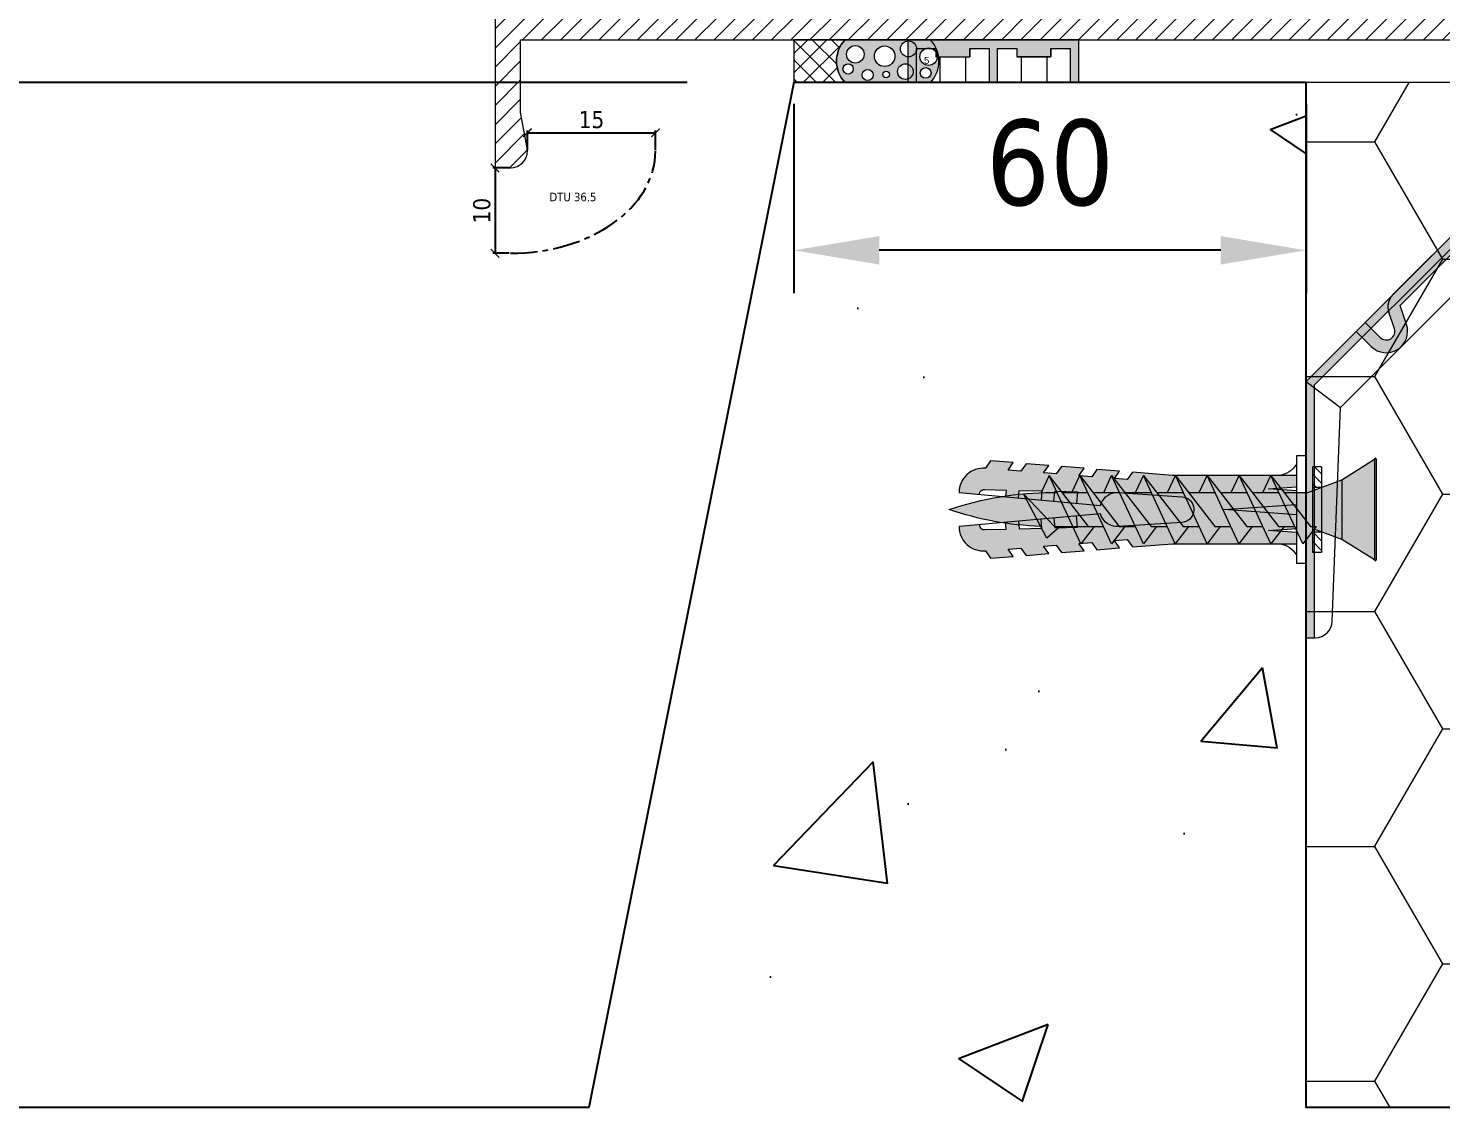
# Model space of a CAD drawing. Header units: millimetres. Extents: x -20000 to 230000, y -17405 to 24510.
# Drawn here: x 37538.8 to 37704.2, y -14026.8 to -13899.9 of the extents above; entities that cross this region are included whole.
import ezdxf

# ---------------------------------------------------------------- set-up
doc = ezdxf.new("R2010")
doc.units = ezdxf.units.MM
doc.header["$PDMODE"] = 35
doc.header["$PDSIZE"] = 0.5
doc.linetypes.add('AXES', pattern=[50.800000000000004, 31.75, -6.35, 6.35, -6.35])
doc.layers.get('0').update_dxf_attribs({"lineweight": 13})
doc.layers.get('Defpoints').update_dxf_attribs({"true_color": 0xc2a584})
doc.layers.add('0 - Invisible', color=43, linetype='Continuous', lineweight=0, plot=False)
doc.layers.add('Non visible', color=163, linetype='Continuous', lineweight=25, plot=False)
for name, color, linetype, lineweight in [('1 - Acier', 160, 'Continuous', 13), ('1 - BETON', 251, 'Continuous', 25), ('1 - Cotation', 32, 'Continuous', 13), ('1 - Isolant', 132, 'Continuous', 13), ('1 - Platre', 252, 'Continuous', 13), ('1 - PVC', 7, 'Continuous', 13), ('1 - Silicone', 40, 'Continuous', 13)]:
    doc.layers.add(name, color=color, linetype=linetype, lineweight=lineweight)
doc.layers.add('1 - Cache', color=7, linetype='Continuous', lineweight=0, true_color=0xffffff)
doc.styles.get("Standard").update_dxf_attribs({"font": 'ARIALUNI.TTF'})
doc.styles.add('Texte Poralu', font='tahomabd.ttf')
doc.dimstyles.new('100 - 2500', dxfattribs={"dimtxt": 40, "dimasz": 20, "dimexe": 5, "dimexo": 2.5, "dimgap": 10, "dimtad": 1, "dimdec": 1, "dimtxsty": 'Texte Poralu', "dimblk": 'ARCHTICK', "dimcen": 25, "dimazin": 0, "dimtfac": 1, "dimtdec": 1, "dimtmove": 0, "dimatfit": 3, "dimfxl": 1, "dimarcsym": 0})
doc.dimstyles.new('30 - 1000', dxfattribs={"dimtxt": 10, "dimasz": 10, "dimexe": 5, "dimexo": 2.5, "dimgap": 5, "dimtad": 1, "dimdec": 1, "dimtxsty": 'Texte Poralu', "dimcen": 5, "dimazin": 0, "dimtfac": 1, "dimtdec": 1, "dimtmove": 0, "dimatfit": 3, "dimfxl": 1, "dimarcsym": 0})

# ---------------------------------------------------------------- blocks, each defined once
blk = doc.blocks.new('*U973')
at = {"layer": '1 - Isolant'}
h = blk.add_hatch(dxfattribs=at)
h.set_pattern_fill('HONEY', color=256, scale=5)
h.set_pattern_definition([(0, (-58617.14088961176, -19357.49265059333), (23.8125, 13.748153225), [15.875, -31.75]), (120, (-58617.14088961176, -19357.49265059333), (-23.81249994797095, 13.74815331511695), [15.87499999999996, -31.74999999999991]), (59.99999999999999, (-58617.14088961176, -19357.49265059333), (5.202904551637744e-08, 27.49630654011694), [-31.75, 15.875])])
h.paths.add_polyline_path([(1.047547144306874e-11, -119.9999999999992), (67.00000000016965, -119.9999999999992), (67.00000000017371, 0), (0, 0)])
at = {"layer": '1 - Platre'}
h = blk.add_hatch(dxfattribs=at)
h.set_pattern_fill('AR-SAND', color=256, scale=0.1)
h.set_pattern_definition([(37.50000000000001, (-58617.14088961176, -19357.49265059333), (-0.1600031295984046, 4.894132373293424), [0, -3.860800000000001, 0, -4.318000000000001, 0, -4.1275]), (7.499999999999999, (-58617.14088961176, -19357.49265059333), (4.495232831380027, 7.168251005683543), [0, -2.0828, 0, -3.4798, 0, -1.3335]), (327.5, (-58620.26508961176, -19357.49265059333), (7.90992370241458, 0.01437184678545691), [0, -1.27, 0, -4.572, 0, -5.969]), (317.5, (-58620.26508961176, -19357.49265059333), (7.635564524722972, 2.229293232572162), [0, -0.635, 0, -2.9972, 0, -3.429])])
h.paths.add_polyline_path([(80.00000000017693, -119.9999999999992), (80.00000000017371, 0), (67.00000000017371, 0), (67.00000000016965, -119.9999999999992)])
at = {"layer": '0 - Invisible'}
for points in [[(1.047547144306874e-11, -119.9999999999992), (67.00000000016965, -119.9999999999992)], [(67.00000000016965, -119.9999999999992), (80.00000000017693, -119.9999999999992)]]:
    blk.add_lwpolyline(points, dxfattribs=at)
at = {"layer": '1 - Isolant'}
blk.add_lwpolyline([(67.00000000016965, -119.9999999999992), (67.00000000017371, 0), (0, 0), (1.047547144306874e-11, -119.9999999999992)], dxfattribs=at)
at = {"layer": '1 - Platre'}
blk.add_lwpolyline([(80.00000000017693, -119.9999999999992), (80.00000000017371, 0), (67.00000000017371, 0), (67.00000000016965, -119.9999999999992)], dxfattribs=at)
blk = doc.blocks.new('*U970')
at = {"layer": '1 - BETON'}
h = blk.add_hatch(dxfattribs=at)
h.set_pattern_fill('CONCRETE', color=256, scale=15, style=0, pattern_type=2)
h.set_pattern_definition([(49.99999999999999, (132.0000000001291, 180), (107.589027390113, -9.412820247389266), [11.25, -123.75]), (355, (132.0000000001291, 180), (-20.81270004195, 112.8288200550018), [9, -99]), (100.4514, (140.9657520001292, 179.215599), (86.77640725710323, 103.415931309143), [9.5610285, -105.1713168]), (46.18420000000002, (132.0000000001291, 210), (160.0861572938467, -24.82785214935271), [16.87499999999977, -185.6249999999982]), (96.6356, (145.3405117501292, 207.93100395), (140.1994058323055, 146.1176806350663), [14.3415432, -157.75695]), (351.1842, (132.0000000001291, 210), (140.1992917700441, 146.1177901387987), [13.5, -148.5]), (21, (147.0000000001291, 202.5), (89.53605781776925, -60.39283359980082), [11.25, -123.75]), (326.0000000000001, (147.0000000001291, 202.5), (36.49729978823726, 108.772506757028), [9, -99]), (71.4514, (154.4613349501292, 197.4672591), (126.0333942872235, 48.37957450649286), [9.5610285, -105.1713168]), (37.50000000000001, (132.0000000001291, 180), (1.8239782975936, 49.93407807469672), [0, -97.8, 0, -100.5, 0, -99.375]), (7.499999999999999, (132.0000000001291, 180), (39.46043061632229, 59.16175678235403), [0, -57.3, 0, -95.55, 0, -37.875]), (327.5, (98.55000000012916, 180), (80.07336542586135, -3.383230760156963), [0, -37.5, 0, -117, 0, -155.25]), (317.5, (83.55000000012916, 180), (87.47792540135794, 15.01574734984766), [0, -48.75, 0, -77.69999999999999, 0, -110.25])])
h.paths.add_polyline_path([(380.0000000001291, -120), (280.0000000001291, -220), (-264, -220), (-364, -120), (-84.00000000000006, -120), (-60, 0), (0, 0), (0, -120)])
blk.add_lwpolyline([(380.0000000001291, -120), (0, -120), (0, 0), (-60, 0), (-84.00000000000006, -120), (-364, -120)], dxfattribs=at)
blk = doc.blocks.new('*D966')
at = {"layer": '1 - Cotation', "color": 0, "lineweight": -2, "transparency": 16777216}
for p, q in [((37688.43423000191, -14028.76779066064), (37688.43423000191, -14065.84250095239)), ((37768.43423000207, -14028.76779066064), (37768.43423000207, -14065.84250095239)), ((37698.43423000191, -14060.84250095239), (37758.43423000207, -14060.84250095239))]:
    blk.add_line(p, q, dxfattribs=at)
at = {"layer": '1 - Cotation', "color": 0, "transparency": 16777216}
for points in [[(37698.43423000191, -14059.17583428573), (37698.43423000191, -14062.50916761906), (37688.43423000191, -14060.84250095239)], [(37758.43423000207, -14059.17583428573), (37758.43423000207, -14062.50916761906), (37768.43423000207, -14060.84250095239)]]:
    blk.add_solid(points, dxfattribs=at)
at = {"layer": 'Defpoints', "color": 0, "transparency": 16777216}
for p in [(37688.43423000191, -14026.26779066064), (37768.43423000207, -14026.26779066064), (37768.43423000207, -14060.84250095239)]:
    blk.add_point(p, dxfattribs=at)
at = {"layer": '1 - Cotation', "color": 0, "transparency": 16777216, "insert": (37728.43423000199, -14050.61415978382), "char_height": 10, "attachment_point": 5, "style": 'Texte Poralu'}
blk.add_mtext('80', dxfattribs=at)
blk = doc.blocks.new('_ArchTick')
at = {"color": 0, "linetype": 'ByBlock', "const_width": 0.15}
blk.add_lwpolyline([(-0.5, -0.5), (0.5, 0.5)], dxfattribs=at)
blk = doc.blocks.new('*D432')
at = {"layer": 'Defpoints', "color": 0, "transparency": 16777216}
for p in [(-7.275957614183426e-12, -2.000000000005457), (-1.800000000007276, -12.00000000000546), (-7.275957614183426e-12, -12.00000000000546)]:
    blk.add_point(p, dxfattribs=at)
at = {"layer": 'Non visible', "color": 0, "lineweight": -2, "transparency": 16777216}
for p, q in [((-0.125000000007276, -2.000000000005457), (-2.050000000007274, -2.000000000005457)), ((-1.800000000007274, -2.000000000005457), (-1.800000000007276, -12.00000000000546)), ((-0.125000000007276, -12.00000000000546), (-2.050000000007276, -12.00000000000546))]:
    blk.add_line(p, q, dxfattribs=at)
for p, rotation in [((-1.800000000007274, -2.000000000005457), 90), ((-1.800000000007276, -12.00000000000546), 270)]:
    blk.add_blockref('_ArchTick', p, dxfattribs=dict(at, rotation=rotation))
at = {"layer": 'Non visible', "color": 0, "transparency": 16777216, "insert": (-3.340967092015333, -7.000000000005457), "char_height": 2, "attachment_point": 5, "rotation": 90, "style": 'Texte Poralu'}
blk.add_mtext('10', dxfattribs=at)
blk = doc.blocks.new('*D431')
at = {"layer": 'Defpoints', "color": 0, "transparency": 16777216}
for p in [(17.00000000000728, 2.114604380943732), (2.000000000007276, 0), (17.00000000000728, 0)]:
    blk.add_point(p, dxfattribs=at)
at = {"layer": 'Non visible', "color": 0, "lineweight": -2, "transparency": 16777216}
for p, q in [((2.000000000007276, 0.125), (2.000000000007276, 2.364604380943732)), ((2.000000000007276, 2.114604380943732), (17.00000000000728, 2.114604380943732)), ((17.00000000000728, 0.125), (17.00000000000728, 2.364604380943732))]:
    blk.add_line(p, q, dxfattribs=at)
at = {"layer": 'Non visible', "color": 0, "lineweight": -2, "transparency": 16777216, "rotation": 180}
blk.add_blockref('_ArchTick', (2.000000000007276, 2.114604380943732), dxfattribs=at)
at = {"layer": 'Non visible', "color": 0, "lineweight": -2, "transparency": 16777216}
blk.add_blockref('_ArchTick', (17.00000000000728, 2.114604380943732), dxfattribs=at)
at = {"layer": 'Non visible', "color": 0, "transparency": 16777216, "insert": (9.500000000007276, 3.638110089472946), "char_height": 2, "attachment_point": 5, "style": 'Texte Poralu'}
blk.add_mtext('15', dxfattribs=at)
blk = doc.blocks.new('*U816')
at = {"layer": '1 - Silicone'}
h = blk.add_hatch(dxfattribs=at)
h.set_pattern_fill('ANSI37', color=256, scale=0.5, style=0)
h.set_pattern_definition([(45, (-4792.409063610139, -5428.131694885499), (-1.122532015133644, 1.122532015133644), []), (135, (-4792.409063610139, -5428.131694885499), (-1.122532015133644, -1.122532015133644), [])])
h.paths.add_polyline_path([(6.000000000001819, 5), (0, 5.000000000000909), (0, 0), (6.000000000000909, 0, -0.4000000000001005)])
h = blk.add_hatch(color=256, dxfattribs=at)
edge = h.paths.add_edge_path(flags=16)
edge.add_arc((15.44216801016682, 1.116671392584067), 0.6264539986550517, -180, 0, ccw=False)
edge.add_arc((15.44216801016682, 1.116671392584067), 0.6264539986550499, 0, 180, ccw=False)
edge = h.paths.add_edge_path(flags=16)
edge.add_arc((15.78178510855014, 3.022110370092378), 1.017972586774702, 0, 180, ccw=False)
edge.add_arc((15.78178510855014, 3.022110370092378), 1.017972586774704, -180, 0, ccw=False)
edge = h.paths.add_edge_path(flags=16)
edge.add_arc((13.43060093988697, 3.935673957089421), 0.9396607832641166, 0, 180, ccw=False)
edge.add_arc((13.43060093988697, 3.935673957089421), 0.9396607832641166, -180, 0, ccw=False)
edge = h.paths.add_edge_path(flags=16)
edge.add_arc((13.06484832151273, 1.273274784888599), 0.9143574356785393, -180, 0, ccw=False)
edge.add_arc((13.06484832151273, 1.273274784888599), 0.9143574356785393, 0, 180, ccw=False)
edge = h.paths.add_edge_path(flags=16)
edge.add_arc((10.81815801230641, 0.9339505892958186), 0.3915185881196521, -180, 0, ccw=False)
edge.add_arc((10.81815801230641, 0.9339505892958186), 0.3915185881196521, 0, 180, ccw=False)
edge = h.paths.add_edge_path(flags=16)
edge.add_arc((10.63525759286222, 3.074304762622887), 1.200693390059314, 0, 180, ccw=False)
edge.add_arc((10.63525759286222, 3.074304762622887), 1.200693390059314, -180, 0, ccw=False)
edge = h.paths.add_edge_path(flags=16)
edge.add_arc((8.649826042573297, 0.8817561967653091), 0.6525511949184875, -180, 0, ccw=False)
edge.add_arc((8.649826042573297, 0.8817561967653091), 0.6525511949184875, 0, 180, ccw=False)
edge = h.paths.add_edge_path(flags=16)
edge.add_arc((7.205573350024681, 3.303398120696329), 1.022601756365475, 0, 180, ccw=False)
edge.add_arc((7.205573350024681, 3.303398120696329), 1.022601756365475, -180, 0, ccw=False)
edge = h.paths.add_edge_path(flags=16)
edge.add_arc((6.350864693377845, 1.586501784214306), 0.600336587671336, -180, 0, ccw=False)
edge.add_arc((6.350864693377845, 1.586501784214306), 0.600336587671336, 0, 180, ccw=False)
edge = h.paths.add_edge_path()
edge.add_line((16, 5), (6.000000000001821, 5))
edge.add_arc((8.62500000000091, 2.5), 3.62499999999934, 136.3971810272865, 223.6028189727135)
edge.add_line((6.000000000001821, 0), (16.00000000000182, 0))
edge.add_arc((13.37500000000162, 2.499999999999045), 3.624999999999488, 316.3971810273095, 403.6028189727322)
for points in [[(6.000000000001819, 5), (0, 5.000000000000909), (0, 0), (6.000000000000909, 0, -0.4000000000001005), (6.000000000001819, 5)], [(16, 5), (6.000000000001821, 5, 0.4000000000001005), (6.000000000001821, 0), (16.00000000000182, 0, 0.4000000000000781), (16, 5)], [(6.182971593659206, 3.303398120696329, -1), (8.228175106390156, 3.303398120696329, -1), (6.182971593659206, 3.303398120696329, -1)], [(9.434564202802905, 3.074304762622887, -1), (11.83595098292153, 3.074304762622887, -1), (9.434564202802905, 3.074304762622887, -1)], [(12.49094015662286, 3.935673957089421, -1), (14.37026172315109, 3.935673957089421, -1), (12.49094015662286, 3.935673957089421, -1)], [(14.76381252177544, 3.022110370092378, -1), (16.79975769532484, 3.022110370092378, -1), (14.76381252177544, 3.022110370092378, -1)], [(6.951201281049181, 1.586501784214306, -1), (5.750528105706509, 1.586501784214306, -1), (6.951201281049181, 1.586501784214306, -1)], [(13.97920575719127, 1.273274784888599, -1), (12.15049088583419, 1.273274784888599, -1), (13.97920575719127, 1.273274784888599, -1)], [(16.06862200882188, 1.116671392584067, -1), (14.81571401151177, 1.116671392584067, -1), (16.06862200882188, 1.116671392584067, -1)], [(9.302377237491784, 0.8817561967653091, -1), (7.997274847654809, 0.8817561967653091, -1), (9.302377237491784, 0.8817561967653091, -1)], [(11.20967660042607, 0.9339505892958186, -1), (10.42663942418676, 0.9339505892958186, -1), (11.20967660042607, 0.9339505892958186, -1)]]:
    blk.add_lwpolyline(points, format="xyb", close=True, dxfattribs=at)
blk = doc.blocks.new('*U817')
at = {"layer": '1 - PVC', "linetype": 'ByBlock', "lineweight": -2}
h = blk.add_hatch(color=0, dxfattribs=at)
h.dxf.hatch_style = 1
h.paths.add_polyline_path([(-2.75, 4), (-0.5, 4), (-0.5, 0), (0.5, 0), (0.5, 4), (2.75, 4), (2.75, 3), (6.75, 3), (6.75, 4), (9, 4), (9, 0), (10, 0), (10, 5), (-10, 5), (-10, 0), (-9, 0), (-9, 4), (-6.75, 4), (-6.750000000000001, 3), (-2.75, 3)])
at = {"layer": '1 - PVC', "color": 0, "linetype": 'ByBlock', "lineweight": -2}
for p, q in [((10, 5), (-10, 5)), ((-10, 5), (-10, 0)), ((10, 5), (-10, 5)), ((-10, 5), (10, 5)), ((-10, 5), (-10, 0)), ((10, 0), (10, 5)), ((10, 0), (10, 5)), ((-9, 0), (-9, 4)), ((-9, 4), (-6.75, 4)), ((-9, 0), (-9, 4)), ((-9, 4), (-6.75, 4)), ((-6.75, 4), (-6.750000000000001, 3)), ((-6.75, 4), (-6.750000000000001, 3)), ((-2.75, 4), (-0.5, 4)), ((-2.75, 3), (-2.75, 4)), ((-2.75, 4), (-0.5, 4)), ((-2.75, 4), (-2.75, 3)), ((-0.5, 4), (-0.5, 0)), ((-0.5, 4), (-0.5, 0)), ((0.5, 0), (0.5, 4)), ((0.5, 4), (2.75, 4)), ((0.5, 0), (0.5, 4)), ((0.5, 4), (2.75, 4)), ((2.75, 4), (2.75, 3)), ((2.75, 4), (2.75, 3)), ((6.75, 3), (6.75, 4)), ((6.75, 4), (9, 4)), ((6.75, 4), (9, 4)), ((6.75, 4), (6.75, 3)), ((9, 4), (9, 0)), ((9, 4), (9, 0)), ((-6.750000000000001, 3), (-2.75, 3)), ((-6.750000000000001, 3), (-2.75, 3)), ((-6.250000000000001, 3), (-6.25, 0)), ((-3.25, 3), (-3.25, 0)), ((2.75, 3), (6.75, 3)), ((6.75, 3), (2.75, 3)), ((3.25, 3), (3.25, 0)), ((6.25, 3), (6.25, 0)), ((-10, 0), (-9, 0)), ((-10, 0), (10, 0)), ((-0.5, 0), (0.5, 0)), ((9, 0), (10, 0))]:
    blk.add_line(p, q, dxfattribs=at)
at = {"color": 0, "linetype": 'ByBlock', "lineweight": -2}
blk.add_text('5', height=0.8000000000465661, dxfattribs=at).set_placement((-8.117477272870019, 2.194014751235954))
blk = doc.blocks.new('Rehau - DL178')
at = {"layer": '1 - PVC', "linetype": 'ByBlock'}
h = blk.add_hatch(dxfattribs=at)
h.set_pattern_fill('ANSI31', color=256, scale=0.5, style=0)
h.set_pattern_definition([(45, (178, 0), (-1.122532015133644, 1.122532015133644), [])])
h.paths.add_polyline_path([(121.7999999146963, 17.00058414602526, -0.4142991111666965), (119.8000000000029, 15), (118, 15), (3, 15), (3, 6.5), (3.766506847430719, 2.364487062906846, -0.04585421524098007), (3.799999999572024, 1.999958484385079, -0.4142074825651207), (1.80000000000291, 0), (0, 0), (1.455191522836685e-11, 32.0575640273164, -0.3969634610393625), (0.9407820716151036, 33.05580910592107), (118, 39.99999999999999), (118, 82.11598111863714, -0.3394542588634028), (119.4823619097879, 84.04783277120441), (130.5, 87), (132, 87), (132, 83.99474411166739, -0.3394542588643648), (131.8517638090125, 83.80155894643394), (130.7517638090212, 83.50681483471999, -0.4931454260308514), (130.5, 83.70000000001164), (130.5, 84.84096761187539), (127, 83.9031454383512), (127, 80.0968545616488), (130.5, 79.15903238812461), (130.5, 80.29999999998836, -0.4931454260311683), (130.7517638090212, 80.49318516528001), (131.851763809027, 80.19844105356606, -0.3394542588634323), (132, 80.00525588833261), (132, 77.5), (130.5, 77.5), (130.5, 62.22787593817338, 0.4374089726786848), (131.5784590957337, 61.23095860442845), (147.7210279193532, 62.50140632339753), (147.7218878971762, 62.50147400511195), (148, 62.22336190228818), (148.3256274349114, 62.5489893372287), (166.7624659905705, 63.99999999999999), (166.5, 67), (169, 67), (169, 61.5), (168.5, 61.5, 0.4142135623733614), (167.5, 60.5), (167.5, 60, 0.4142135623730951), (168.5, 59), (174.3000000000029, 59, 0.4142135623730951), (175.3000000000029, 60), (175.3000000000029, 64.29999999998836), (173, 64.29999999998836), (173, 67), (177, 67, -0.4142135623730951), (178, 66), (178, 25.90000000002328), (178, 3, -0.4142135623730951), (175, 0), (175, 15.40000000002328, -0.2360679774998377), (174.1999999999971, 17, -0.0458490148789121), (174.2334931525693, 17.36448706290685), (175, 21.5), (175, 23), (169.6999999999971, 23, 0.414213562373124), (168.6999999999971, 22), (168.6999999999971, 21.5, 0.4142135623730951), (169.6999999999971, 20.5), (170.1999999999971, 20.5), (170.1999999999971, 16, -0.4142135623730951), (169.6999999999971, 15.5), (161, 15.5), (161, 18.20000000001164), (166, 18.20000000001164), (166, 23.20000000001164), (148, 23.20000000001164), (134, 23.20000000001164), (134, 18.20000000001164), (139, 18.20000000001164), (139, 15.5), (131.8000000000029, 15.5, -0.4142135623730951), (131.3000000000029, 16), (131.3000000000029, 23), (121, 23), (121, 21.5), (121.7665068474307, 17.36448706290685, -0.0457758433759491)])
h.paths.add_polyline_path([(145.5, 59.61825869936728), (145.5, 56.90000000002328), (147, 56.90000000002328), (147, 59.73631125956308), (149, 59.89371467323507), (149, 56.90000000002328), (150.5, 56.90000000002328), (150.5, 60.01176723343088), (162, 60.91683686192845), (162, 56.90000000002328), (163.5, 56.90000000002328), (163.5, 61.03488942218245), (164.8000000000029, 61.13720164104598), (164.8560553819698, 61.1416132953018, 0.0605511267435118), (164.8084556077374, 60.25, 0.22796380476052), (166, 57.27236366062425), (166, 57.10172465076903), (166, 25.90000000002329), (130.1999999999971, 25.90000000002328), (130.1999999999971, 57.56843380007194), (130.1999999999971, 58.41412258491619), (133.6999999999971, 58.68957855878398)], flags=16)
h.paths.add_polyline_path([(128.1999999999971, 43), (120.6999999999971, 42.99999999999999), (120.6999999999971, 67), (128.1999999999971, 67)], flags=16)
h.paths.add_polyline_path([(128.1999999999971, 69), (120.6999999999971, 69), (120.6999999999971, 81.57885222707408), (124.6999999999971, 82.65064899681603), (124.6999999999971, 80.48051805567229, 0.339454258863445), (126.7753066737205, 77.77592574205482), (128.1999999999971, 77.39418031577952)], flags=16)
h.paths.add_polyline_path([(128.1999999999971, 41.00000000000001), (128.1999999999971, 25.70000000001164), (126.3000000000029, 25.70000000001164), (124, 25.70000000001164), (120, 25.70000000001165), (120, 37.413897450082, 0.3275382217185201), (120.6999999999971, 38.3678366515087), (120.6999999999971, 41)], flags=16)
h.paths.add_polyline_path([(168.3000000000029, 56.29999999998835), (168.6999999999971, 56.29999999998835), (168.6999999999971, 55.5, 0.5773502691896265), (170.1999999999971, 54.63397459621774), (170.1999999999971, 56.29999999998836), (171.8000000000029, 56.29999999998836), (171.8000000000029, 54.63397459621774, 0.5773502691896188), (173.3000000000029, 55.5), (173.3000000000029, 56.29999999998835), (175.3000000000029, 56.29999999998836), (175.3000000000029, 45), (168.3000000000029, 44.99999999999999)], flags=16)
h.paths.add_polyline_path([(168.3000000000029, 43), (175.3000000000029, 43), (175.3000000000029, 25.70000000001164), (168.3000000000029, 25.70000000001164)], flags=16)
h.paths.add_polyline_path([(118, 37.29525338229724), (118, 17.70000000001165), (115.3000000000029, 17.70000000001164), (82.30000000000291, 17.70000000001164), (82.30000000000292, 35.17745677212952)], flags=16)
h.paths.add_polyline_path([(80, 35.04101609415375), (80, 17.70000000001164), (62.30000000000292, 17.70000000001164), (62.30000000000292, 33.99101609416539)], flags=16)
h.paths.add_polyline_path([(60, 33.85457541618962), (60.00000000000001, 17.70000000001164), (42.30000000000291, 17.70000000001164), (42.3000000000029, 32.80457541620126)], flags=16)
h.paths.add_polyline_path([(40, 32.66813473822549), (40, 17.70000000001164), (22.30000000000291, 17.70000000001164), (22.30000000000291, 31.61813473823713)], flags=16)
h.paths.add_polyline_path([(20, 31.48169406026136), (20, 17.70000000001164), (2.700000000011641, 17.70000000001164), (2.700000000011641, 30.4554228738416)], flags=16)
blk.add_lwpolyline([(118, 40), (0.9407820716151036, 33.05580910592107, 0.3969634610393625), (1.455191522836685e-11, 32.0575640273164), (0, 0), (1.80000000000291, 0, 0.4142135623730951), (3.80000000000291, 2, 0.04584901487896342), (3.766506847430719, 2.364487062906846), (3, 6.5), (3, 15), (118, 15)], format="xyb", dxfattribs=at)
blk = doc.blocks.new('*U395')
at = {"layer": '1 - PVC'}
blk.add_hatch(color=256, dxfattribs=at).paths.add_polyline_path([(-4, -15.63835575967096), (-4.376797893142793, -20.34832942276262), (-3.508616131497547, -20.96289651864208), (-3.627954154391773, -22.45462180464529), (-4.496135915978812, -21.84005470899865), (-4.708850368333515, -24.49898536270484), (-3.840668606688268, -25.11355245904997), (-3.960006629582494, -26.60527774505317), (-4.828188391227741, -25.99071064847521), (-5.04090284352424, -28.6496413028799), (-4.172721081937201, -29.2642083989922), (-4.292059104831427, -30.75593368476257), (-5.160240866476673, -30.14136658911593), (-5.372955318714961, -32.80029724282213), (-4.50477355718613, -33.41486433893442), (-4.624111579963941, -34.90658962493762), (-5.49229334155098, -34.29202252905816), (-5.70500779396389, -36.95095318323001), (-4.836826032376852, -37.56552027910948, 0.437793280186249), (-2, -40.63835575897247), (-1.784147274971474, -38.26397664402612, -0.4377932804705677), (-2.351512481458485, -37.64940954744816), (-2.285158714628778, -35.11922178068198), (-1.504710356821306, -35.19017165736295), (-1.369232306780759, -33.69991364679299), (-2.245847668731585, -33.62022131262347), (-2.175777565513272, -30.94832298555411), (-1.127749009872787, -31.04359834338538), (-0.9922709598322399, -29.55334033328108), (-2.136466519616079, -29.44932251702994), (-2.066396416223142, -26.77742419042625), (-0.750787662982475, -26.89702502917498), (-0.4943579999962822, -24.07629975886084), (-0.7576819987152703, -23.98927975911647), (-1.006433999340516, -23.86667775874957), (-1.235836000763811, -23.71084175840952), (-1.441475999366958, -23.52477175951935), (-1.619400000199676, -23.3120457585901), (-1.76618799980497, -23.07675175927579), (-1.879016000020783, -22.82341375877149), (-1.955713999923319, -22.55690575903282), (-1.994810000061989, -22.28234775876626), (-1.995551999949384, -22.00502375885844), (-1.496778000087943, -14.54004376009107), (-1.462515999795869, -14.30511375772767), (-1.391615999746136, -14.0785297579132), (-1.285855999914929, -13.86597175966017), (-1.147881999961101, -13.67276375880465), (-0.9811520013026893, -13.5037457596045), (-0.7898419987759553, -13.36314975842834), (-0.5787459993152879, -13.25450175907463), (-0.3531499990494922, -13.18051975918934), (-0.1187080006930046, -13.14305975870229), (0, -13.14305975893512), (0.1187079981900752, -13.14305975870229), (0.3531500023091212, -13.18051975942217), (0.5787460004212335, -13.25450175907463), (0.7898420001729392, -13.36314975935966), (0.9811520002549514, -13.50374575844035), (1.147882000077516, -13.67276375927031), (1.285855999973137, -13.86597175896168), (1.391615999978967, -14.07852975884452), (1.4625160000287, -14.30511375865899), (1.496777999971528, -14.54004375915974), (1.9955520000658, -22.0050237593241), (1.994810000003781, -22.28234775853343), (1.955714000039734, -22.55690575949848), (1.879016000020783, -22.82341375877149), (1.766187999688555, -23.07675175881013), (1.619400000432506, -23.31204575835727), (1.441475998726673, -23.52477175998501), (1.235836000007112, -23.7108417598065), (1.006433998292778, -23.86667776014656), (0.7576820000540465, -23.9892797593493), (0.4943579999380745, -24.07629975862801), (0.750787662982475, -26.89702502940781), (2.066396416223142, -26.77742419065908), (2.136466519557871, -29.44932251726277), (0.9922709597740322, -29.55334033281542), (1.127749009814579, -31.04359834338538), (2.175777565396857, -30.94832298578694), (2.245847668789793, -33.62022131215781), (1.369232306722552, -33.69991364656016), (1.504710356763098, -35.19017165689729), (2.285158714686986, -35.11922178044915), (2.351512481458485, -37.64940954814665, -0.4377932800745512), (1.784147274971474, -38.26397664402612), (2, -40.63835575897247, 0.4377932801862488), (4.836826032376848, -37.56552027910948), (5.705007793905679, -36.95095318276435), (5.492293341609184, -34.29202252882533), (4.624111579963937, -34.90658962470479), (4.504773557127919, -33.41486433893442), (5.372955318773165, -32.80029724328779), (5.160240866418462, -30.1413665888831), (4.292059104773216, -30.7559336849954), (4.17272108187899, -29.26420839875937), (5.040902843524236, -28.64964130311273), (4.828188391169533, -25.99071064894088), (3.960006629582494, -26.60527774482034), (3.840668606688268, -25.1135524592828), (4.708850368275307, -24.49898536270484), (4.496135916037019, -21.84005470899865), (3.627954154391773, -22.45462180464529), (3.508616131555755, -20.96289651910774), (4.376797893142793, -20.34832942322828), (4, -15.63835575943813), (4, -5.638355758972466), (4.000000000058208, -1.13835575897247), (2.669095240125898, -1.13835575897247), (2.436285328411032, -4.413240105845034), (2.203475416637957, -1.1383557592053), (0.6054066502256319, -1.13835575897247), (0, -9.654474112670869), (-0.6054066502256319, -1.1383557592053), (-2.203475416637957, -1.13835575897247), (-2.436285328294616, -4.413240105379373), (-2.669095240125898, -1.1383557592053), (-4, -1.1383557592053)])
blk.add_lwpolyline([(6.276711517886724, -1.13835575897247), (-6.276711517886724, -1.138355758972466), (-6.276711517886724, 0), (6.276711517886724, -3.552713678800501e-15)], close=True, dxfattribs=at)
for points in [[(4, -1.13835575897247), (4, -5.638355758972466), (4, -15.63835575897247), (4.376797893142793, -20.34832942299545), (3.508616131497547, -20.96289651887491), (3.627954154391773, -22.45462180487812), (4.496135915978812, -21.84005470899865), (4.708850368333515, -24.49898536293767), (3.840668606688268, -25.11355245904997), (3.960006629582494, -26.60527774505317), (4.828188391227741, -25.99071064894088), (5.040902843524236, -28.6496413028799), (4.17272108187899, -29.2642083989922), (4.292059104773216, -30.7559336849954), (5.160240866418462, -30.14136658911593), (5.372955318714958, -32.80029724305496), (4.504773557127919, -33.41486433893442), (4.624111579963937, -34.90658962493762), (5.492293341609184, -34.29202252905816), (5.705007793905679, -36.95095318299718), (4.836826032318641, -37.56552027887665, -0.4377932802065567), (2, -40.63835575897247), (0.4943579999962822, -24.07629975886084), (0.7576819999958389, -23.98927975888364), (1.0064339999808, -23.86667775898241), (1.235836000007112, -23.71084175887518), (1.441476000007242, -23.52477175905369), (1.619400000025053, -23.31204575905576), (1.766187999979593, -23.07675175904296), (1.879016000020783, -22.82341375900432), (1.955713999981526, -22.55690575903282), (1.994810000003781, -22.28234775899909), (1.995552000007592, -22.00502375885844), (1.496777999971528, -14.54004375892691), (1.4625160000287, -14.30511375889182), (1.391615999978967, -14.07852975884452), (1.285855999973137, -13.86597175896168), (1.147882000019308, -13.67276375903748), (0.9811520000221208, -13.50374575890601), (0.7898419999983162, -13.363149758894), (0.5787460000137798, -13.2545017588418), (0.3531499999808148, -13.18051975895651), (0.1187079999945126, -13.14305975893512), (0, -13.14305975893512), (-0.1187079999945126, -13.14305975893512), (-0.3531499999808148, -13.18051975895651), (-0.5787460000137798, -13.2545017588418), (-0.7898419999983162, -13.363149758894), (-0.9811520000221208, -13.50374575890601), (-1.147882000019308, -13.67276375903748), (-1.285855999973137, -13.86597175896168), (-1.391615999978967, -14.07852975884452), (-1.4625160000287, -14.30511375889182), (-1.496777999971528, -14.54004375892691), (-1.995552000007592, -22.00502375885844), (-1.994810000003781, -22.28234775899909), (-1.955713999981526, -22.55690575903282), (-1.879016000020783, -22.82341375900432), (-1.766187999979593, -23.07675175904296), (-1.619400000025053, -23.31204575905576), (-1.441476000007242, -23.52477175905369), (-1.235836000007112, -23.71084175887518), (-1.0064339999808, -23.86667775898241), (-0.7576819999958389, -23.98927975888364), (-0.4943579999962822, -24.07629975886084), (-2, -40.63835575897247, -0.4377932802065568), (-4.836826032318644, -37.56552027910948), (-5.705007793905683, -36.95095318299718), (-5.492293341609187, -34.29202252905816), (-4.624111579963941, -34.90658962493762), (-4.504773557127923, -33.41486433893442), (-5.372955318714961, -32.80029724305496), (-5.160240866418466, -30.14136658911593), (-4.29205910477322, -30.7559336849954), (-4.172721081878993, -29.2642083989922), (-5.04090284352424, -28.6496413028799), (-4.828188391227741, -25.99071064894088), (-3.960006629582494, -26.60527774505317), (-3.840668606688268, -25.11355245904997), (-4.708850368333515, -24.49898536293767), (-4.496135915978812, -21.84005470899865), (-3.627954154391773, -22.45462180487812), (-3.508616131497547, -20.96289651887491), (-4.376797893142793, -20.34832942299545), (-4, -15.63835575897247), (-4, -1.13835575897247)], [(-4, -3.19434263324365, 0.2481995074209717), (-5.315558748843614, -1.138355758972466)], [(5.315558748843614, -1.13835575897247, 0.2481995074209717), (4, -3.194342633243654)], [(-1.784147275029682, -38.26397664425895, -0.4377932802065568), (-2.351512481458485, -37.64940954814665), (-2.285158714686986, -35.11922178068198), (-1.504710356763098, -35.19017165713012)], [(1.784147275029682, -38.26397664425895, 0.4377932802065567), (2.351512481458485, -37.64940954814665), (2.285158714686986, -35.11922178068198), (1.504710356763098, -35.19017165713012)]]:
    blk.add_lwpolyline(points, format="xyb", dxfattribs=at)
for points in [[(-2.669095240125898, -1.13835575897247), (-2.436285328352824, -4.413240105379373), (-2.203475416637957, -1.13835575897247)], [(-0.6054066502838396, -1.13835575897247), (0, -9.654474112670869), (0.6054066502838396, -1.13835575897247)], [(2.203475416637957, -1.13835575897247), (2.436285328352824, -4.413240105379373), (2.669095240125898, -1.13835575897247)], [(-0.9922709598322399, -29.55334033304825), (-2.136466519557871, -29.44932251726277), (-2.066396416223142, -26.77742419042625), (-0.7507876629242674, -26.89702502940781)], [(0.9922709598322399, -29.55334033304825), (2.136466519557871, -29.44932251726277), (2.066396416223142, -26.77742419042625), (0.7507876629242674, -26.89702502940781)], [(-1.369232306780759, -33.69991364679299), (-2.245847668789793, -33.62022131239064), (-2.175777565455064, -30.94832298555411), (-1.127749009872787, -31.04359834338538)], [(1.369232306722552, -33.69991364679299), (2.245847668789793, -33.62022131239064), (2.175777565455064, -30.94832298555411), (1.127749009872787, -31.04359834338538)]]:
    blk.add_lwpolyline(points, dxfattribs=at)
blk = doc.blocks.new('*U396')
at = {"layer": '1 - Acier'}
h = blk.add_hatch(dxfattribs=at)
h.set_pattern_fill('ANSI31', color=256, scale=0.25, angle=180, style=0)
h.set_pattern_definition([(135, (0, 0), (0.5612660075668219, 0.5612660075668222), [])])
h.paths.add_polyline_path([(5.019999999960419, 1.080000000074506), (2.60999999998603, 1.080000000074506), (2.610000000044238, 0), (5.020000000018626, 0)])
h.paths.add_polyline_path([(-2.60999999998603, 1.080000000074506), (-5.020000000018626, 1.080000000074506), (-5.020000000018626, 0), (-2.60999999998603, 0)])
for p, q in [((5.020000000018626, 1.080000000074506), (-5.020000000018626, 1.080000000074506)), ((-5.020000000018626, 1.080000000074506), (-5.020000000018626, 0)), ((5.020000000018626, 0), (-5.020000000018626, 0)), ((-2.60999999998603, 0), (-2.60999999998603, 1.080000000074506)), ((2.60999999998603, 0), (2.60999999998603, 1.080000000074506)), ((5.020000000018626, 1.080000000074506), (5.020000000018626, 0))]:
    blk.add_line(p, q, dxfattribs=at)
blk = doc.blocks.new('*U397')
at = {"layer": '1 - Acier', "linetype": 'ByBlock'}
for points in [[(4, -12.32308294251561), (-1.974436693708412, -7.69574960321188), (-1.974436693708412, -7.036533219739795), (-4, -8.60537679423578)], [(4, -16.05429688189179), (-4, -12.33659073361196), (-1.974436693708412, -10.76774715911597), (-1.974436693708412, -11.42696354258806)], [(4, -19.78551082103513), (-4, -16.0678046727553), (-1.974436693708412, -14.49896109825931), (-1.974436693708412, -15.1581774817314)], [(4, -23.51672476017848), (-4, -19.79901861189865), (-1.974436693708412, -18.23017503740266), (-1.974436693708412, -18.88939142087474)], [(4, -27.24793869932182), (-4, -23.53023255104199), (-1.974436693708412, -21.961388976546), (-1.974436693708412, -22.62060536025092)], [(4, -30.979152638698), (-4, -27.26144649041817), (-1.974436693708412, -25.69260291592218), (-1.974436693708412, -26.35181929939426)], [(4, -34.71036657784134), (-4, -30.99266042956151), (-1.974436693708412, -29.42381685506552), (-1.974436693708412, -30.08303323853761)], [(4, -38.30693370848894), (-4, -34.58922756020911), (-1.974436693708412, -33.02038398571312), (-1.974436693708412, -33.67960036918521)], [(1.847330745717045, -41.29777453839779), (-1.974436693708412, -37.67524643847719), (-1.974436693708412, -37.00219460576773), (-3.355956085782964, -38.58044235524721)]]:
    blk.add_hatch(color=256, dxfattribs=at).paths.add_polyline_path(points)
at = {"layer": '1 - Cache'}
h = blk.add_hatch(color=256, dxfattribs=at)
h.paths.add_polyline_path([(5.900000000023283, 0), (-5.900000000023283, 0, 1.000048253692298), (-5.900000000023283, -0.1999999999534339), (5.900000000023283, -0.1999999999534339, 1.206313194293443e-05), (5.900004825276063, -0.2000000000698492, 0.9999758740278861)])
h.paths.add_polyline_path([(5.900000000023283, -0.1999999999534339), (-5.900000000023283, -0.1999999999534339), (-3.5, -4), (3.5, -4)])
h.paths.add_polyline_path([(3.5, -4), (-3.5, -4), (-2.279115025562739, -7.272513325487725), (-1.974436693708412, -7.036533219739796), (-1.974436693708413, -7.695749603211882), (2, -10.7740387140692), (2, -8.020665411371738)])
h.paths.add_polyline_path([(2, -11.39365640544565), (-1.974436693708412, -9.546682938927063), (-1.974436693708412, -11.42696354258805), (2, -14.50525265344538)])
h.paths.add_polyline_path([(4, -12.32308294251561), (2, -11.39365640544565), (2, -13.25250947964378)])
h.paths.add_polyline_path([(4, -16.05429688189179), (2, -15.12487034482183), (2, -16.98372341878712)])
h.paths.add_polyline_path([(2, -15.12487034482183), (-1.974436693708413, -13.27789687830324), (-1.974436693708413, -15.1581774817314), (2, -18.23646659258873)])
h.paths.add_polyline_path([(4, -19.78551082103513), (2, -18.85608428396517), (2, -20.7149373581633)])
h.paths.add_polyline_path([(2, -18.85608428396517), (-1.974436693708413, -17.00911081744658), (-1.974436693708412, -18.88939142087474), (2, -21.96768053173207)])
h.paths.add_polyline_path([(2, -22.58729822310852), (2, -24.44615129730664), (4, -23.51672476017847)])
h.paths.add_polyline_path([(2, -22.58729822310852), (-1.974436693708412, -20.74032475658993), (-1.974436693708412, -22.62060536025092), (2, -25.69889447095336)])
h.paths.add_polyline_path([(3.999999999999999, -27.24793869932182), (2, -26.31851216225186), (2, -28.17736523644999)])
h.paths.add_polyline_path([(2, -26.31851216225186), (-1.974436693708413, -24.47153869573327), (-1.974436693708413, -26.35181929939427), (2, -29.43010841025159)])
h.paths.add_polyline_path([(3.999999999999998, -30.979152638698), (2, -30.04972610162804), (2, -31.90857917559333)])
h.paths.add_polyline_path([(2, -30.04972610162804), (-1.974436693708413, -28.20275263510944), (-1.974436693708412, -30.08303323853761), (2, -33.16132234939494)])
h.paths.add_polyline_path([(2, -33.78094004077138), (2, -35.63979311496951), (4, -34.71036657784134)])
h.paths.add_polyline_path([(2, -33.78094004077138), (-1.974436693708413, -31.93396657425279), (-1.974436693708413, -33.67960036918522), (2, -36.75788948004254)])
h.paths.add_polyline_path([(2, -37.37750717141898), (2, -37.91757667576894, -0.00886794333528671), (1.976413950623218, -39.2473209957155), (4.000000000000003, -38.30693370848894)])
h.paths.add_polyline_path([(2, -37.37750717141898), (-1.974436693708412, -35.5305337049004), (-1.974436693708412, -37.00219460576773), (-1.974436693708412, -37.67524643847719), (1.847330745740621, -41.29777453842014, 0.02257138198233417), (2, -37.91757667576894)])
h.paths.add_polyline_path([(1.847330745741488, -41.29777453841056), (-1.974436693661715, -39.30191845822335, 0.07291797756900575), (-5.238689482212067e-10, -50.00000000162981, 0.05952372160356199)])
at = {"layer": '1 - Acier', "linetype": 'ByBlock'}
for points in [[(-5.900000000023283, -0.2000000001862645, -0.9999999999999999), (-5.900000000023283, 0, 0.9999999999999999)], [(5.900000000023283, 0, -0.9999999999999999), (5.900000000023283, -0.2000000001862645, 0.9999999999999999)]]:
    blk.add_lwpolyline(points, format="xyb", close=True, dxfattribs=at)
for points in [[(5.900000000023283, 0), (-5.900000000023283, 0)], [(3.5, -4), (5.900000000023283, -0.1999999999534339), (-5.900000000023283, -0.1999999999534339), (-3.5, -4)], [(2, -10.77403871412389), (2, -8.020665411371738), (3.5, -4), (-3.5, -4), (-2.279115025536157, -7.272513325558975)], [(2, -13.25250947964378), (4, -12.32308294251561), (-1.974436693708412, -7.69574960321188), (-1.974436693708412, -7.036533219739795), (-4, -8.60537679423578), (4, -12.32308294251561)], [(-2, -10.7875465049874), (-4, -12.33659073361196), (4, -16.05429688189179), (-1.974436693708412, -11.42696354258806), (-1.974436693708412, -9.546682938933372)], [(2, -14.50525265326723), (2, -11.39365640562028)], [(-2, -14.51876044436358), (-4, -16.0678046727553), (4, -19.78551082103513)], [(2, -20.7149373581633), (4, -19.78551082103513), (-1.974436693708412, -15.1581774817314), (-1.974436693708412, -13.27789687830955)], [(2, -18.23646659264341), (2, -15.12487034476362)], [(2, -16.98372341878712), (4, -16.05429688189179)], [(-2, -18.24997438350692), (-4, -19.79901861189865), (4, -23.51672476017848), (-1.974436693708412, -18.88939142087474), (-1.974436693708412, -17.00911081745289)], [(2, -21.96768053178675), (2, -18.85608428390697)], [(-2, -21.98118832265027), (-4, -23.53023255104199), (4, -27.24793869932182), (-1.974436693708412, -22.62060536025092), (-1.974436693708412, -20.74032475659624)], [(2, -25.6988944709301), (2, -22.58729822305031)], [(2, -31.90857917559333), (4, -30.979152638698), (-1.974436693708412, -26.35181929939426), (-1.974436693708412, -24.47153869597241)], [(2, -24.44615129730664), (4, -23.51672476017848)], [(-2, -25.71240226179361), (-4, -27.26144649041817), (4, -30.979152638698)], [(2, -29.43010841007344), (2, -26.31851216242649)], [(2, -28.17736523644999), (4, -27.24793869932182)], [(-2, -29.44361620116979), (-4, -30.99266042956151), (4, -34.71036657784134)], [(2, -35.63979311496951), (4, -34.71036657784134), (-1.974436693708412, -30.08303323853761), (-1.974436693708412, -28.20275263511576)], [(2, -33.16132234944962), (2, -30.04972610156983)], [(-2, -33.04018333181739), (-4, -34.58922756020911), (4, -38.30693370848894), (2, -39.23636024561711)], [(-1.974436693708412, -37.00219460576773), (-3.355956085782964, -38.58044235524721), (1.847330745717045, -41.29777453839779), (-1.974436693708412, -37.67524643847719), (-1.974436693708412, -37.00219460576773), (-1.974436693708412, -33.67960036918521), (-1.974436693708412, -31.9339665742591)], [(-1.974436693708412, -33.67960036918521), (4, -38.30693370848894)], [(2, -36.75788948009722), (2, -33.78094004071318)]]:
    blk.add_lwpolyline(points, dxfattribs=at)
blk.add_lwpolyline([(-1.974436693533789, -39.301918461686, 0.07291797754578055), (-5.238689482212067e-10, -50.00000000162981, 0.08220554942609894), (2, -37.91757667576894), (2, -37.37750717159361)], format="xyb", dxfattribs=at)
blk = doc.blocks.new('*U825')
at = {"rotation": 90}
for name, p in [('*U397', (-8.202436916122515, 0)), ('*U396', (-0.7368421052633494, 0)), ('*U395', (0, 0))]:
    blk.add_blockref(name, p, dxfattribs=at)
blk = doc.blocks.new('*U788')
at = {"layer": '1 - Acier', "linetype": 'ByBlock'}
h = blk.add_hatch(color=256, dxfattribs=at)
h.paths.add_polyline_path([(0, -40), (1, -40.76197140813565), (1, -70), (0, -70)])
h.paths.add_polyline_path([(5.857864376266662, -34.14213562373152), (6.564971157458785, -34.84924240491819), (1, -40.41421356237333), (1, -40.76197140813565), (0, -40)])
h.paths.add_polyline_path([(10.16616928677104, -29.83383071323078, 0.2679491924311267), (9.648531196566182, -31.76568236580897), (7.625631329232419, -33.7885822331391), (6.918524548047571, -33.08147545195243)])
h.paths.add_polyline_path([(31.76568236581079, -9.648531196564363, 0.2679491924311219), (29.83383071322896, -10.16616928676922), (33.08147545195243, -6.91852454804939), (33.78858223313728, -7.625631329236057)])
h.paths.add_polyline_path([(40, 0), (40.76197140813747, -1), (40.41421356237697, -1), (34.84924240491819, -6.564971157456966), (34.14213562373334, -5.8578643762703)])
h.paths.add_polyline_path([(40.76197140813747, -1), (40, 0), (75, 0), (75, -1)])
blk.add_hatch(color=256, dxfattribs=at).paths.add_polyline_path([(10.16616928677104, -29.83383071323078, 0.2854064935530194), (9.686145479201514, -31.8898112008319), (10.34051696717506, -33.82125216111854, -0.7934172392961093), (8.68629150101333, -34.84924240491819), (6.918524548047572, -33.08147545195243), (5.857864376266664, -34.14213562373153), (7.625631329232419, -35.90990257669728, 0.7934172392920249), (11.76119499462948, -33.33992696719724), (11.00711972512363, -31.11420061843455), (31.11420061843091, -11.00711972512545), (33.33992696719361, -11.76119499462948, 0.7934172392918747), (35.9099025766991, -7.625631329236057), (34.14213562373335, -5.857864376270299), (33.08147545195243, -6.918524548049392), (34.84924240491819, -8.686291501016967, -0.7934172392860858), (33.82125216112036, -10.34051696717324), (31.8898112008319, -9.686145479201514, 0.2854064935532358), (29.83383071322896, -10.16616928676922)])
for p, q in [((40, 0), (20, -20)), ((40, 0), (75, 0)), ((40, 0), (43.05791085641249, -4.01315695545054)), ((75, 0), (75, -1.064573057126836)), ((40.41421356237697, -1), (20.70710678118485, -20.70710678118667)), ((75, -1), (40.41421356237697, -1)), ((43.05791085641249, -4.01315695545054), (73.06561491591128, -3.063496438051516)), ((43.05791085641249, -4.01315695545054), (23.53553390593152, -23.53553390593333)), ((34.14213562373334, -5.8578643762703), (33.08147545195243, -6.91852454804939)), ((34.14213562373334, -5.8578643762703), (33.08147545195243, -6.91852454804939)), ((35.9099025766991, -7.625631329236057), (34.14213562373334, -5.8578643762703)), ((35.9099025766991, -7.625631329236057), (34.14213562373334, -5.8578643762703)), ((34.84924240491819, -8.686291501016967), (33.08147545195243, -6.91852454804939)), ((34.84924240491819, -8.686291501016967), (33.08147545195243, -6.91852454804939)), ((33.82125216112036, -10.34051696717324), (31.8898112008319, -9.686145479201514)), ((33.82125216112036, -10.34051696717324), (31.8898112008319, -9.686145479201514)), ((29.83383071322896, -10.16616928676922), (10.16616928677104, -29.83383071323078)), ((31.11420061843091, -11.00711972512545), (11.00711972512363, -31.11420061843455)), ((33.33992696719361, -11.76119499462948), (31.11420061843091, -11.00711972512545)), ((33.33992696719361, -11.76119499462948), (31.11420061843091, -11.00711972512545)), ((35.9099025766991, -11.16116523516939), (35.9099025766991, -11.16116523516939)), ((35.9099025766991, -11.16116523516939), (35.9099025766991, -11.16116523516939)), ((0, -40), (20, -20)), ((1, -40.41421356237333), (20.70710678118485, -20.70710678118667)), ((4.01315695545054, -43.05791085641613), (23.53553390593152, -23.53553390593333)), ((11.76119499462948, -33.33992696719724), (11.00711972512363, -31.11420061843455)), ((5.857864376266662, -34.14213562373152), (6.918524548047571, -33.08147545195243)), ((8.68629150101333, -34.84924240491819), (6.918524548047571, -33.08147545195243)), ((10.34051696717506, -33.82125216111854), (9.686145479201514, -31.8898112008319)), ((7.625631329232419, -35.90990257669728), (5.857864376266662, -34.14213562373152)), ((11.16116523517121, -35.90990257669728), (11.16116523517121, -35.90990257669728)), ((0, -40), (0, -70)), ((0, -40), (4.01315695545054, -43.05791085641613)), ((1, -70), (1, -40.41421356237333)), ((3.063496438051516, -68.06561491590764), (4.01315695545054, -43.05791085641613)), ((0, -70), (1.064573057126836, -70))]:
    blk.add_line(p, q, dxfattribs=at)
for centre, radius, start, end in [((73, -1.064573057126836), 2, 271.8800662418404, 0), ((34.14213562373334, -9.393398282201815), 2.5, 251.2836386331669, 45.0000000000737), ((34.14213562373334, -9.393398282201815), 2.5, 251.2836386331669, 45.0000000000737), ((31.24804427560593, -11.58038284914255), 2, 71.28363863316694, 134.9999999999263), ((31.24804427560593, -11.58038284914255), 2, 71.28363863316694, 134.9999999999263), ((34.14213562373334, -9.393398282201815), 1, 251.2836386331669, 45.0000000000737), ((34.14213562373334, -9.393398282201815), 1, 251.2836386331669, 45.0000000000737), ((11.58038284914073, -31.24804427560412), 2, 134.9999999999263, 198.7163613668674), ((9.393398282198177, -34.14213562373152), 2.5, 225.0000000000737, 18.71636136686744), ((9.393398282198177, -34.14213562373152), 1, 225.0000000000737, 18.71636136686744), ((1.064573057126836, -68), 2, 270, 358.1199337580618)]:
    blk.add_arc(centre, radius, start, end, dxfattribs=at)
blk = doc.blocks.new('*U972')
for name, p in [('Rehau - DL178', (-75, -10.00000000001819)), ('*U816', (-40.00000000016126, -1.145963324230809e-11)), ('*U817', (-16.63541038330124, -1.145963324230809e-11)), ('*U788', (20, 4.999999999962711))]:
    blk.add_blockref(name, p)
at = {"xscale": -1}
blk.add_blockref('*U825', (20, -50.0000000000191), dxfattribs=at)
blk = doc.blocks.new('*D968')
at = {"layer": '1 - Cotation', "color": 0, "lineweight": -2, "transparency": 16777216}
for p, q in [((37615.9342300019, -13906.26779066064), (37273.64064087358, -13906.26779066064)), ((37278.64064087358, -14006.26779066064), (37278.64064087358, -13916.26779066064)), ((37301.9342300019, -14016.26779066064), (37273.64064087358, -14016.26779066064))]:
    blk.add_line(p, q, dxfattribs=at)
at = {"layer": '1 - Cotation', "color": 0, "transparency": 16777216}
for points in [[(37276.97397420691, -13916.26779066064), (37280.30730754024, -13916.26779066064), (37278.64064087358, -13906.26779066064)], [(37276.97397420691, -14006.26779066064), (37280.30730754024, -14006.26779066064), (37278.64064087358, -14016.26779066064)]]:
    blk.add_solid(points, dxfattribs=at)
at = {"layer": 'Defpoints', "color": 0, "transparency": 16777216}
for p in [(37278.64064087358, -13906.26779066064), (37618.4342300019, -13906.26779066064), (37304.4342300019, -14016.26779066064)]:
    blk.add_point(p, dxfattribs=at)
at = {"layer": '1 - Cotation', "color": 0, "transparency": 16777216, "insert": (37268.43580541354, -13961.26779066063), "char_height": 10, "attachment_point": 5, "rotation": 90, "style": 'Texte Poralu'}
blk.add_mtext('110', dxfattribs=at)
blk = doc.blocks.new('*D969')
at = {"layer": 'Defpoints', "color": 0, "lineweight": -2, "transparency": 16777216}
for p, q in [((37703.93423000206, -13836.26779066065), (37807.04249843059, -13836.26779066065)), ((37802.04249843059, -13896.26779066064), (37802.04249843059, -13846.26779066065)), ((37770.93423000207, -13906.26779066064), (37807.04249843059, -13906.26779066064))]:
    blk.add_line(p, q, dxfattribs=at)
at = {"layer": 'Defpoints', "color": 0, "transparency": 16777216}
for p in [(37701.43423000206, -13836.26779066065), (37802.04249843059, -13836.26779066065), (37768.43423000207, -13906.26779066064)]:
    blk.add_point(p, dxfattribs=at)
for points in [[(37800.37583176392, -13846.26779066065), (37803.70916509725, -13846.26779066065), (37802.04249843059, -13836.26779066065)], [(37800.37583176392, -13896.26779066064), (37803.70916509725, -13896.26779066064), (37802.04249843059, -13906.26779066064)]]:
    blk.add_solid(points, dxfattribs=at)
at = {"layer": 'Defpoints', "color": 0, "transparency": 16777216, "insert": (37791.83766297055, -13871.26779066064), "char_height": 10, "attachment_point": 5, "rotation": 90, "style": 'Texte Poralu'}
blk.add_mtext('70', dxfattribs=at)
blk = doc.blocks.new('*D974')
at = {"layer": '1 - Cotation', "color": 0, "lineweight": -2, "transparency": 16777216}
for p, q in [((37628.4342300019, -13908.76779066064), (37628.4342300019, -13930.91594540927)), ((37688.4342300019, -13908.76779066064), (37688.4342300019, -13930.91594540927)), ((37678.4342300019, -13925.91594540927), (37638.4342300019, -13925.91594540927))]:
    blk.add_line(p, q, dxfattribs=at)
at = {"layer": '1 - Cotation', "color": 0, "transparency": 16777216}
for points in [[(37638.4342300019, -13924.24927874261), (37638.4342300019, -13927.58261207594), (37628.4342300019, -13925.91594540927)], [(37678.4342300019, -13924.24927874261), (37678.4342300019, -13927.58261207594), (37688.4342300019, -13925.91594540927)]]:
    blk.add_solid(points, dxfattribs=at)
at = {"layer": 'Defpoints', "color": 0, "transparency": 16777216}
for p in [(37628.4342300019, -13906.26779066064), (37688.4342300019, -13906.26779066064), (37628.4342300019, -13925.91594540927)]:
    blk.add_point(p, dxfattribs=at)
at = {"layer": '1 - Cotation', "color": 0, "transparency": 16777216, "insert": (37658.4342300019, -13915.71110994923), "char_height": 10, "attachment_point": 5, "style": 'Texte Poralu'}
blk.add_mtext('60', dxfattribs=at)
blk = doc.blocks.new('*D975')
at = {"layer": '1 - Cotation', "color": 0, "lineweight": -2, "transparency": 16777216}
for p, q in [((37604.4342300019, -14028.76779066063), (37604.4342300019, -14065.84250095239)), ((37688.43423000191, -14028.76779066063), (37688.43423000191, -14065.84250095239)), ((37614.4342300019, -14060.84250095239), (37678.43423000191, -14060.84250095239))]:
    blk.add_line(p, q, dxfattribs=at)
at = {"layer": '1 - Cotation', "color": 0, "transparency": 16777216}
for points in [[(37614.4342300019, -14059.17583428573), (37614.4342300019, -14062.50916761906), (37604.4342300019, -14060.84250095239)], [(37678.43423000191, -14059.17583428573), (37678.43423000191, -14062.50916761906), (37688.43423000191, -14060.84250095239)]]:
    blk.add_solid(points, dxfattribs=at)
at = {"layer": 'Defpoints', "color": 0, "transparency": 16777216}
for p in [(37604.4342300019, -14026.26779066063), (37688.43423000191, -14026.26779066063), (37688.43423000191, -14060.84250095239)]:
    blk.add_point(p, dxfattribs=at)
at = {"layer": '1 - Cotation', "color": 0, "transparency": 16777216, "insert": (37646.43423000191, -14050.61415978382), "char_height": 10, "attachment_point": 5, "style": 'Texte Poralu'}
blk.add_mtext('84', dxfattribs=at)
blk = doc.blocks.new('DTU 36.5 - Nez PA')
at = {"linetype": 'AXES', "ltscale": 0.1}
blk.add_ellipse((0, 0), major_axis=(17.00000000000728, -1.030760662009291e-11), ratio=0.7058823529411954, start_param=4.71238898038469, end_param=6.283185307179586, dxfattribs=at)
at = {"layer": 'Non visible', "insert": (4.578548732553728, -4.907049060887921), "char_height": 1, "attachment_point": 1, "style": 'Texte Poralu'}
blk.add_mtext_dynamic_manual_height_columns('DTU 36.5', width=7.731117020346502, gutter_width=300, heights=[0], dxfattribs=at)
at = {"layer": 'Non visible'}
dim = blk.add_linear_dim(base=(17.00000000000728, 2.114604380943732), p1=(2.000000000007276, 0), p2=(17.00000000000728, 0), dimstyle='100 - 2500', override={"dimscale": 0.05}, dxfattribs=at)
dim.commit()
dim.dimension.update_dxf_attribs({"geometry": '*D431', "text_midpoint": (9.500000000007276, 3.638110089472946)})
dim = blk.add_linear_dim(base=(-1.800000000007276, -12.00000000000546), p1=(-7.275957614183426e-12, -2.000000000005457), p2=(-7.275957614183426e-12, -12.00000000000546), angle=90, dimstyle='100 - 2500', override={"dimscale": 0.05}, dxfattribs=at)
dim.commit()
dim.dimension.update_dxf_attribs({"geometry": '*D432', "text_midpoint": (-3.340967092015333, -7.000000000005457)})

msp = doc.modelspace()

# ---------------------------------------------------------------- block references
for name, p in [('*U972', (37668.43423000206, -13906.26779066064)), ('*U970', (37688.4342300019, -13906.26779066064)), ('*U973', (37688.4342300019, -13906.26779066064))]:
    msp.add_blockref(name, p)
at = {"layer": 'Defpoints'}
msp.add_blockref('DTU 36.5 - Nez PA', (37595.23423000206, -13914.26779066065), dxfattribs=at)

# ---------------------------------------------------------------- dimensions: what is measured, and where the dimension line sits
at = {"layer": '1 - Cotation'}
dim = msp.add_linear_dim(base=(37278.64064087358, -13906.26779066064), p1=(37304.4342300019, -14016.26779066064), p2=(37618.4342300019, -13906.26779066064), angle=90, dimstyle='30 - 1000', dxfattribs=at)
dim.commit()
dim.dimension.update_dxf_attribs({"geometry": '*D968', "text_midpoint": (37268.43580541354, -13961.26779066063)})
for base, p1, p2, picture, middle in [((37628.4342300019, -13925.91594540927), (37688.4342300019, -13906.26779066064), (37628.4342300019, -13906.26779066064), '*D974', (37658.4342300019, -13915.71110994923)), ((37688.43423000191, -14060.84250095239), (37604.4342300019, -14026.26779066063), (37688.43423000191, -14026.26779066063), '*D975', (37646.43423000191, -14050.61415978382)), ((37768.43423000207, -14060.84250095239), (37688.43423000191, -14026.26779066064), (37768.43423000207, -14026.26779066064), '*D966', (37728.43423000199, -14050.61415978382))]:
    dim = msp.add_linear_dim(base=base, p1=p1, p2=p2, dimstyle='30 - 1000', dxfattribs=at)
    dim.commit()
    dim.dimension.update_dxf_attribs({"geometry": picture, "text_midpoint": middle})
at = {"layer": 'Defpoints'}
dim = msp.add_linear_dim(base=(37802.04249843059, -13836.26779066065), p1=(37768.43423000207, -13906.26779066064), p2=(37701.43423000206, -13836.26779066065), angle=90, dimstyle='30 - 1000', dxfattribs=at)
dim.commit()
dim.dimension.update_dxf_attribs({"geometry": '*D969', "text_midpoint": (37791.83766297055, -13871.26779066064)})

doc.saveas('drawing.dxf')
